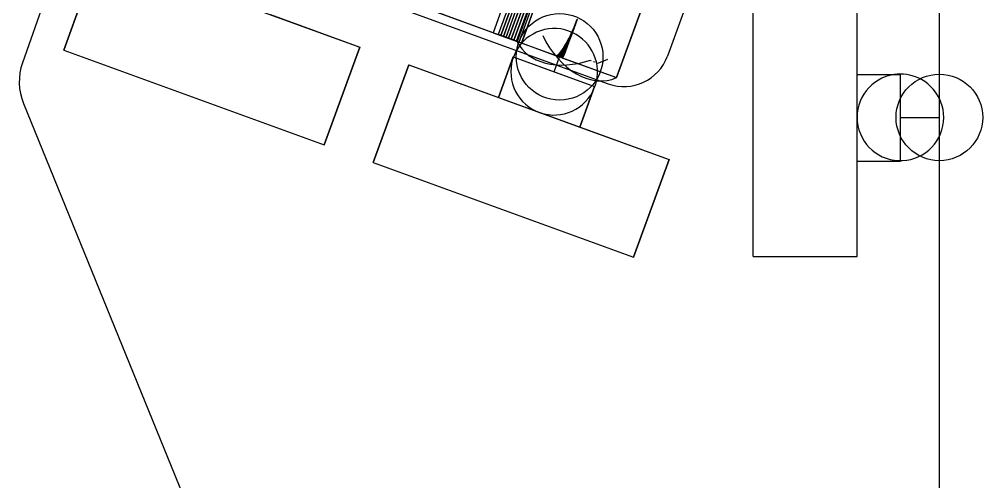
# Model space of a CAD drawing. Header units: millimetres. Extents: x -21.3 to 20, y -24.1 to 23.1.
# Drawn here: x -21.33 to -4.65, y -0.51 to 7.51 of the extents above; entities that cross this region are included whole.
import ezdxf

# ---------------------------------------------------------------- set-up
doc = ezdxf.new("R2010")
doc.units = ezdxf.units.MM

msp = doc.modelspace()

# ---------------------------------------------------------------- linework, layer by layer
for p, q in [((-16.41037442567893, 20.697196357189213, -6.2), (-21.275611877402007, 6.75641981282887, -6.2)), ((-16.41037442567893, 20.697196357189213), (-21.275611877402007, 6.75641981282887)), ((-16.41037442567893, 20.697196357189213, -6.2), (-21.275611877402007, 6.75641981282887, -6.2)), ((-16.41037442567893, 20.697196357189213), (-21.275611877402007, 6.75641981282887)), ((-10.28858990103096, 15.07823375341556, 2.1007586834577117), (-13.127357090634014, 7.278785000892519, 2.100758683457701)), ((-10.28858990103096, 15.07823375341556, 2.1007586834577117), (-13.127357090634014, 7.278785000892519, 2.100758683457701)), ((-10.19884314988937, 15.045568607377923, 2.6424029476144266), (-13.037610339492424, 7.246119854854882, 2.642402947614416)), ((-10.19884314988937, 15.045568607377923, 2.6424029476144266), (-13.037610339492424, 7.246119854854882, 2.642402947614416)), ((-10.155087582902386, 15.02964288341122, 2.6219251169965387), (-12.99385477250544, 7.230194130888179, 2.621925116996528)), ((-10.155087582902386, 15.02964288341122, 2.6219251169965387), (-12.99385477250544, 7.230194130888179, 2.621925116996528)), ((-12.99207858762362, 7.229547652460642, 2.6338592215535694), (-10.153311398020566, 15.028996404983683, 2.63385922155358)), ((-12.99207858762362, 7.229547652460642, 2.6338592215535694), (-10.153311398020566, 15.028996404983683, 2.63385922155358)), ((-10.111002845776131, 15.013597351311812, 2.6022630539006464), (-12.949770035379185, 7.214148598788771, 2.6022630539006357)), ((-10.111002845776131, 15.013597351311812, 2.6022630539006464), (-12.949770035379185, 7.214148598788771, 2.6022630539006357)), ((-12.948189839110942, 7.213573454382832, 2.61422832896376), (-10.109422649507888, 15.013022206905873, 2.6142283289637707)), ((-12.948189839110942, 7.213573454382832, 2.61422832896376), (-10.109422649507888, 15.013022206905873, 2.6142283289637707)), ((-10.06660236714859, 14.997436898704219, 2.58342274758164), (-12.905369556751644, 7.197988146181178, 2.583422747581629)), ((-10.06660236714859, 14.997436898704219, 2.58342274758164), (-12.905369556751644, 7.197988146181178, 2.583422747581629)), ((-12.903985830440067, 7.197484510991391, 2.5954155484121415), (-10.065218640837013, 14.996933263514432, 2.595415548412152)), ((-12.903985830440067, 7.197484510991391, 2.5954155484121415), (-10.065218640837013, 14.996933263514432, 2.595415548412152)), ((-10.021899671835676, 14.981166448218843, 2.565409936979332), (-12.86066686143873, 7.181717695695802, 2.5654099369793224)), ((-10.021899671835676, 14.981166448218843, 2.565409936979332), (-12.86066686143873, 7.181717695695802, 2.5654099369793224)), ((-12.859480026580261, 7.18128572313433, 2.577426610453913), (-10.020712836977207, 14.980734475657371, 2.577426610453923)), ((-12.859480026580261, 7.18128572313433, 2.577426610453913), (-10.020712836977207, 14.980734475657371, 2.577426610453923)), ((-9.976908376711418, 14.96479095599253, 2.54823010897033), (-12.815675566314471, 7.165342203469489, 2.54823010897032)), ((-9.976908376711418, 14.96479095599253, 2.54823010897033), (-12.815675566314471, 7.165342203469489, 2.54823010897032)), ((-12.814685984430504, 7.164982025119354, 2.5602669946938414), (-9.97591879482745, 14.964430777642395, 2.560266994693851)), ((-12.814685984430504, 7.164982025119354, 2.5602669946938414), (-9.97591879482745, 14.964430777642395, 2.560266994693851)), ((-9.931642186560158, 14.948315410158838, 2.531888496696668), (-12.770409376163212, 7.148866657635796, 2.5318884966966584)), ((-9.931642186560158, 14.948315410158838, 2.531888496696668), (-12.770409376163212, 7.148866657635796, 2.5318884966966584)), ((-12.769617348689973, 7.148578383210815, 2.543941928117113), (-9.93085015908692, 14.948027135733856, 2.543941928117123)), ((-12.769617348689973, 7.148578383210815, 2.543941928117113), (-9.93085015908692, 14.948027135733856, 2.543941928117123)), ((-9.886114889901918, 14.931744829328629, 2.5163900779717494), (-12.724882079504972, 7.132296076805588, 2.5163900779717396)), ((-9.886114889901918, 14.931744829328629, 2.5163900779717494), (-12.724882079504972, 7.132296076805588, 2.5163900779717396)), ((-12.7242878477017, 7.132079794116944, 2.5284563834971534), (-9.885520658098645, 14.931528546639985, 2.528456383497163)), ((-12.7242878477017, 7.132079794116944, 2.5284563834971534), (-9.885520658098645, 14.931528546639985, 2.528456383497163)), ((-9.87656909357635, 14.92827044360375, 4.587408107891068), (-12.715336283179404, 7.128821691080711, 4.587408107891058)), ((-9.87656909357635, 14.92827044360375, 4.587408107891068), (-12.715336283179404, 7.128821691080711, 4.587408107891058)), ((-9.872152440751714, 14.926662913440499, 2.0226170035075928), (-12.710919630354766, 7.1272141609174575, 2.022617003507583)), ((-9.872152440751714, 14.926662913440499, 2.0226170035075928), (-12.710919630354766, 7.1272141609174575, 2.022617003507583)), ((-9.84034035479229, 14.915084261061349, 2.5017395737640538), (-12.679107544395343, 7.115635508538308, 2.501739573764044)), ((-9.84034035479229, 14.915084261061349, 2.5017395737640538), (-12.679107544395343, 7.115635508538308, 2.501739573764044)), ((-12.678711289270808, 7.115491283467804, 2.513815077880867), (-9.839944099667754, 14.914940035990846, 2.513815077880877)), ((-12.678711289270808, 7.115491283467804, 2.513815077880867), (-9.839944099667754, 14.914940035990846, 2.513815077880877)), ((-12.63302073639493, 7.098861282233816, 2.492756463273987), (-9.794253546791875, 14.898310034756857, 2.492756463273997)), ((-12.63302073639493, 7.098861282233816, 2.492756463273987), (-9.794253546791875, 14.898310034756857, 2.492756463273997)), ((-12.6329015564585, 7.098817904284434, 2.5000224711517767), (-9.794134366855445, 14.898266656807476, 2.5000224711517864)), ((-12.6329015564585, 7.098817904284434, 2.5000224711517767), (-9.794134366855445, 14.898266656807476, 2.5000224711517864)), ((-10.9893951480171, 6.500630491786026, -6.200000000000001), (-8.150627958414049, 14.300079244309067, -6.200000000000001)), ((-10.9893951480171, 6.500630491786026, -6.200000000000001), (-8.150627958414049, 14.300079244309067, -6.200000000000001)), ((-8.150627958414063, 14.300079244309057, 4.450009900000002), (-10.989395148017117, 6.500630491786016, 4.450009899999992)), ((-8.150627958414063, 14.300079244309057, 4.450009900000002), (-10.989395148017117, 6.500630491786016, 4.450009899999992)), ((-7.715156123056331, 13.449864906268257), (-10.10929712633601, 6.8720165607669)), ((-7.715156123056331, 13.449864906268257), (-10.10929712633601, 6.8720165607669)), ((-7.715156123056331, 13.449864906268257, 5.8), (-10.10929712633601, 6.8720165607669, 5.8)), ((-7.715156123056331, 13.449864906268257, 5.8), (-10.10929712633601, 6.8720165607669, 5.8)), ((-5.4, -13.2, -6.2), (-5.4, 13.3, -6.2)), ((-5.4, -13.2), (-5.4, 13.3)), ((-5.4, -13.2, -6.2), (-5.4, 13.3, -6.2)), ((-5.4, -13.2), (-5.4, 13.3)), ((-19.497931662619852, 9.437857854397157), (-11.13466733762527, 6.393878578798708)), ((-19.497931662619852, 9.437857854397157, 5.8), (-11.13466733762527, 6.393878578798708, 5.8)), ((-19.497931662619852, 9.437857854397157), (-11.13466733762527, 6.393878578798708)), ((-19.497931662619852, 9.437857854397157, 5.8), (-11.13466733762527, 6.393878578798708, 5.8)), ((-19.945225961695957, 8.66950411587874), (-20.56086221968216, 6.9780573984641014)), ((-19.945225961695957, 8.66950411587874), (-20.56086221968216, 6.9780573984641014)), ((-20.56086221968216, 6.978057398464096, -5.850000100000026), (-19.945225961695957, 8.669504115878732, -5.8500001000000275)), ((-20.56086221968216, 6.978057398464096, -5.850000100000026), (-19.945225961695957, 8.669504115878732, -5.8500001000000275)), ((-19.945225961695957, 8.669504115878734, -5.850000100000026), (-15.434701381923594, 7.027807427915525, -5.850000100000026)), ((-19.945225961695957, 8.669504115878734, -5.850000100000026), (-15.434701381923594, 7.027807427915525, -5.850000100000026)), ((-8.624999997937657, 3.400000000000002), (-8.624999997937657, 8.200000000000003)), ((-8.624999997937657, 3.400000000000002, -5.900000000368973), (-8.624999997937657, 8.200000000000003, -5.900000000368973)), ((-8.624999997937657, 3.400000000000002), (-8.624999997937657, 8.200000000000003)), ((-8.624999997937657, 3.400000000000002, -5.900000000368973), (-8.624999997937657, 8.200000000000003, -5.900000000368973)), ((-6.824999997937656, 6.552173034743885), (-6.824999997937656, 8.200000000000003)), ((-6.824999997937656, 6.552173034743885), (-6.824999997937656, 8.200000000000003)), ((-6.824999997937656, 3.400000000000002, -5.900000000368973), (-6.824999997937656, 8.200000000000003, -5.900000000368973)), ((-6.824999997937656, 3.400000000000002, -5.900000000368973), (-6.824999997937656, 8.200000000000003, -5.900000000368973)), ((-14.50273604901833, 7.7793820025804745, -6.200000000000001), (-10.989395148017103, 6.500630491786026, -6.200000000000001)), ((-13.127357090634014, 7.2787850008925155, 2.100758683457701), (-14.502736049018328, 7.779382002580471, -6.199999999999999)), ((-14.50273604901833, 7.7793820025804745, -6.200000000000001), (-10.989395148017103, 6.500630491786026, -6.200000000000001)), ((-13.127357090634014, 7.2787850008925155, 2.100758683457701), (-14.502736049018328, 7.779382002580471, -6.199999999999999)), ((-16.983147379244365, 7.591395680308935), (-15.434701381923595, 7.027807427915533)), ((-16.983147379244365, 7.591395680308935), (-15.434701381923595, 7.027807427915533)), ((-13.127357090634016, 7.2787850008925155, 2.100758683457701), (-12.71091963035477, 7.127214160917456, 2.022617003507583)), ((-13.127357090634016, 7.2787850008925155, 2.100758683457701), (-12.71091963035477, 7.127214160917456, 2.022617003507583)), ((-13.037610339492423, 7.246119854854879, 2.642402947614416), (-12.992078587623618, 7.229547652460639, 2.6338592215535703)), ((-12.715336283179406, 7.128821691080709, 4.587408107891058), (-13.037610339492423, 7.24611985485488, 2.642402947614416)), ((-13.037610339492423, 7.246119854854879, 2.642402947614416), (-12.992078587623618, 7.229547652460639, 2.6338592215535703)), ((-12.715336283179406, 7.128821691080709, 4.587408107891058), (-13.037610339492423, 7.24611985485488, 2.642402947614416)), ((-12.993854772505438, 7.230194130888176, 2.621925116996528), (-12.948189839110938, 7.21357345438283, 2.614228328963761)), ((-12.992078587623617, 7.229547652460642, 2.6338592215535694), (-12.993854772505438, 7.230194130888179, 2.621925116996528)), ((-12.993854772505438, 7.230194130888176, 2.621925116996528), (-12.948189839110938, 7.21357345438283, 2.614228328963761)), ((-12.992078587623617, 7.229547652460642, 2.6338592215535694), (-12.993854772505438, 7.230194130888179, 2.621925116996528)), ((-12.949770035379185, 7.214148598788768, 2.6022630539006357), (-12.90398583044007, 7.197484510991385, 2.5954155484121415)), ((-12.948189839110936, 7.213573454382832, 2.614228328963759), (-12.949770035379181, 7.214148598788771, 2.6022630539006366)), ((-12.949770035379185, 7.214148598788768, 2.6022630539006357), (-12.90398583044007, 7.197484510991385, 2.5954155484121415)), ((-12.948189839110936, 7.213573454382832, 2.614228328963759), (-12.949770035379181, 7.214148598788771, 2.6022630539006366)), ((-12.905369556751646, 7.197988146181171, 2.583422747581629), (-12.85948002658026, 7.181285723134325, 2.577426610453914)), ((-12.903985830440067, 7.197484510991389, 2.5954155484121424), (-12.905369556751644, 7.197988146181174, 2.58342274758163)), ((-12.905369556751646, 7.197988146181171, 2.583422747581629), (-12.85948002658026, 7.181285723134325, 2.577426610453914)), ((-12.903985830440067, 7.197484510991389, 2.5954155484121424), (-12.905369556751644, 7.197988146181174, 2.58342274758163)), ((-12.860666861438729, 7.181717695695799, 2.5654099369793224), (-12.814685984430502, 7.164982025119349, 2.5602669946938414)), ((-12.859480026580258, 7.181285723134327, 2.577426610453915), (-12.860666861438729, 7.1817176956958, 2.5654099369793233)), ((-12.860666861438729, 7.181717695695799, 2.5654099369793224), (-12.814685984430502, 7.164982025119349, 2.5602669946938414)), ((-12.859480026580258, 7.181285723134327, 2.577426610453915), (-12.860666861438729, 7.1817176956958, 2.5654099369793233)), ((-15.434701381923597, 7.0278074279155325), (-16.050337639909802, 5.3363607105008946)), ((-16.050337639909802, 5.33636071050089, -5.850000100000024), (-15.434701381923595, 7.027807427915525, -5.850000100000026)), ((-15.434701381923597, 7.0278074279155325), (-16.050337639909802, 5.3363607105008946)), ((-16.050337639909802, 5.33636071050089, -5.850000100000024), (-15.434701381923595, 7.027807427915525, -5.850000100000026)), ((-15.434701381923594, 7.027807427915525, -5.8500001000000275), (-15.434701381923588, 7.0278074279155325)), ((-15.434701381923594, 7.027807427915525, -5.8500001000000275), (-15.434701381923588, 7.0278074279155325)), ((-12.815675566314473, 7.165342203469486, 2.54823010897032), (-12.769617348689973, 7.148578383210813, 2.543941928117113)), ((-12.814685984430504, 7.164982025119354, 2.5602669946938414), (-12.815675566314473, 7.165342203469487, 2.548230108970321)), ((-12.815675566314473, 7.165342203469486, 2.54823010897032), (-12.769617348689973, 7.148578383210813, 2.543941928117113)), ((-12.814685984430504, 7.164982025119354, 2.5602669946938414), (-12.815675566314473, 7.165342203469487, 2.548230108970321)), ((-12.770409376163213, 7.148866657635793, 2.5318884966966584), (-12.724287847701701, 7.132079794116942, 2.528456383497155)), ((-12.769617348689971, 7.148578383210811, 2.543941928117113), (-12.770409376163212, 7.148866657635793, 2.5318884966966584)), ((-12.770409376163213, 7.148866657635793, 2.5318884966966584), (-12.724287847701701, 7.132079794116942, 2.528456383497155)), ((-12.769617348689971, 7.148578383210811, 2.543941928117113), (-12.770409376163212, 7.148866657635793, 2.5318884966966584)), ((-12.72488207950497, 7.132296076805584, 2.5163900779717396), (-12.678711289270806, 7.115491283467801, 2.513815077880867)), ((-12.724287847701701, 7.132079794116942, 2.528456383497155), (-12.72488207950497, 7.132296076805586, 2.5163900779717396)), ((-12.72488207950497, 7.132296076805584, 2.5163900779717396), (-12.678711289270806, 7.115491283467801, 2.513815077880867)), ((-12.724287847701701, 7.132079794116942, 2.528456383497155), (-12.72488207950497, 7.132296076805586, 2.5163900779717396)), ((-12.715336283179406, 7.128821691080708, 4.587408107891058), (-12.045058901389702, 6.8848606754073725, 4.461635079185877)), ((-12.715336283179406, 7.128821691080708, 4.587408107891058), (-12.045058901389702, 6.8848606754073725, 4.461635079185877)), ((-12.633020736394931, 7.098861282233816, 2.4927564632739916), (-12.71091963035477, 7.1272141609174575, 2.022617003507583)), ((-12.633020736394931, 7.098861282233816, 2.4927564632739916), (-12.71091963035477, 7.1272141609174575, 2.022617003507583)), ((-12.679107544395341, 7.115635508538308, 2.501739573764045), (-12.632901556458497, 7.098817904284433, 2.5000224711517767)), ((-12.678711289270806, 7.115491283467804, 2.513815077880868), (-12.679107544395341, 7.115635508538309, 2.5017395737640458)), ((-12.679107544395341, 7.115635508538308, 2.501739573764045), (-12.632901556458497, 7.098817904284433, 2.5000224711517767)), ((-12.678711289270806, 7.115491283467804, 2.513815077880868), (-12.679107544395341, 7.115635508538309, 2.5017395737640458)), ((-12.632901556458496, 7.098817904284433, 2.5000224711517767), (-12.633020736394927, 7.098861282233814, 2.4927564632739925)), ((-12.632901556458496, 7.098817904284433, 2.5000224711517767), (-12.633020736394927, 7.098861282233814, 2.4927564632739925)), ((-20.560862219682157, 6.978057398464102), (-16.0503376399098, 5.3363607105008946)), ((-20.56086221968216, 6.978057398464096, -5.850000100000026), (-20.560862219682157, 6.978057398464103)), ((-20.56086221968216, 6.978057398464096, -5.850000100000026), (-20.560862219682157, 6.978057398464103)), ((-20.560862219682157, 6.978057398464102), (-16.0503376399098, 5.3363607105008946)), ((-20.56086221968216, 6.978057398464096, -5.850000100000026), (-16.0503376399098, 5.336360710500888, -5.850000100000026)), ((-20.56086221968216, 6.978057398464096, -5.850000100000026), (-16.0503376399098, 5.336360710500888, -5.850000100000026)), ((-12.779923264730574, 6.859680543157131), (-13.036438372225025, 6.15491107756777)), ((-12.779923264730574, 6.859680543157131), (-13.036438372225025, 6.15491107756777)), ((-13.036438372268945, 6.154911077446043, -5.2000000998097855), (-12.779923264774494, 6.859680543035402, -5.20000009982845)), ((-13.036438372268945, 6.154911077446043, -5.2000000998097855), (-12.779923264774494, 6.859680543035402, -5.20000009982845)), ((-12.779923264730577, 6.859680543157131), (-11.370384333551858, 6.34665032816823)), ((-12.779923264774496, 6.859680543035404, -5.200000099828453), (-12.779923264730574, 6.859680543157131)), ((-12.779923264730577, 6.859680543157131), (-11.370384333551858, 6.34665032816823)), ((-12.779923264774496, 6.859680543035404, -5.200000099828453), (-12.779923264730574, 6.859680543157131)), ((-12.779923264774496, 6.859680543035404, -5.200000099828453), (-12.070127939075725, 6.60133617205954, -5.2000000998284)), ((-12.779923264774496, 6.859680543035404, -5.200000099828453), (-12.070127939075725, 6.60133617205954, -5.2000000998284)), ((-12.070127939256862, 6.601336171561858, -5.200000099688416), (-11.976072399842305, 6.859751642277976, -5.200000099683537)), ((-12.070127939256862, 6.601336171561858, -5.200000099688416), (-11.976072399842305, 6.859751642277976, -5.200000099683537)), ((-12.045058901389702, 6.884860675407376, 4.461635079185877), (-12.03128972536092, 6.879849105182528, 4.4593142955691825)), ((-12.045058901389702, 6.884860675407376, 4.461635079185877), (-12.03128972536092, 6.879849105182528, 4.4593142955691825)), ((-12.031289725360923, 6.879849105182528, 4.459314295569184), (-12.017484585830825, 6.8748244453136795, 4.457249592931506)), ((-12.031289725360923, 6.879849105182528, 4.459314295569184), (-12.017484585830825, 6.8748244453136795, 4.457249592931506)), ((-12.017484585830825, 6.874824445313681, 4.457249592931505), (-12.003647687978612, 6.869788226360894, 4.455441600201263)), ((-12.017484585830825, 6.874824445313681, 4.457249592931505), (-12.003647687978612, 6.869788226360894, 4.455441600201263)), ((-12.00364768797861, 6.869788226360891, 4.455441600201263), (-11.989783246657426, 6.864741982405249, 4.453890868110561)), ((-12.00364768797861, 6.869788226360891, 4.455441600201263), (-11.989783246657426, 6.864741982405249, 4.453890868110561)), ((-11.989783246657428, 6.864741982405251, 4.453890868110561), (-11.975895485110408, 6.859687250581549, 4.452597869027415)), ((-11.989783246657428, 6.864741982405251, 4.453890868110561), (-11.975895485110408, 6.859687250581549, 4.452597869027415)), ((-11.975895485110408, 6.859687250581549, 4.452597869027414), (-11.961988633684255, 6.854625570610068, 4.45156299681187)), ((-11.975895485110408, 6.859687250581549, 4.452597869027414), (-11.961988633684255, 6.854625570610068, 4.45156299681187)), ((-11.961988633684255, 6.854625570610068, 4.451562996811871), (-11.948066928540614, 6.849558484327552, 4.4507865666960305)), ((-11.961988633684255, 6.854625570610068, 4.451562996811871), (-11.948066928540614, 6.849558484327552, 4.4507865666960305)), ((-11.948066928540616, 6.849558484327554, 4.4507865666960305), (-11.934134610365764, 6.844487535217581, 4.4502688151880285)), ((-11.948066928540616, 6.849558484327554, 4.4507865666960305), (-11.934134610365764, 6.844487535217581, 4.4502688151880285)), ((-11.934134610365764, 6.844487535217581, 4.4502688151880285), (-11.92019592307876, 6.839414267940366, 4.450009899999991)), ((-11.934134610365764, 6.844487535217581, 4.4502688151880285), (-11.92019592307876, 6.839414267940366, 4.450009899999991)), ((-11.920195923078758, 6.839414267940366, 4.450009899999991), (-10.989395148017113, 6.500630491786016, 4.450009899999992)), ((-11.920195923078758, 6.839414267940366, 4.450009899999991), (-10.989395148017113, 6.500630491786016, 4.450009899999992)), ((-10.10929712633601, 6.8720165607669), (-10.10929712633601, 6.8720165607669, 5.8)), ((-10.10929712633601, 6.8720165607669), (-10.10929712633601, 6.8720165607669, 5.8)), ((-21.275611877402007, 6.756419812828868, -6.2), (-21.275611877402007, 6.756419812828868)), ((-21.275611877402007, 6.756419812828868, -6.2), (-21.275611877402007, 6.756419812828868)), ((-14.588978023216278, 6.719989298922428), (-15.204614281202481, 5.028542581507792)), ((-14.588978023216278, 6.719989298922428), (-15.204614281202481, 5.028542581507792)), ((-15.204614281202483, 5.028542581507786, -5.850000100000022), (-14.58897802321628, 6.71998929892242, -5.850000100000024)), ((-15.204614281202483, 5.028542581507786, -5.850000100000022), (-14.58897802321628, 6.71998929892242, -5.850000100000024)), ((-14.588978023216278, 6.719989298922426), (-13.036438371943547, 6.154911078341123)), ((-14.588978023216278, 6.719989298922426), (-13.036438371943547, 6.154911078341123)), ((-14.58897802321628, 6.71998929892242, -5.850000100000026), (-14.588978023216274, 6.719989298922427)), ((-14.58897802321628, 6.71998929892242, -5.850000100000026), (-10.07845344344392, 5.078292610959212, -5.850000100000026)), ((-14.58897802321628, 6.71998929892242, -5.850000100000026), (-14.588978023216274, 6.719989298922427)), ((-14.58897802321628, 6.71998929892242, -5.850000100000026), (-10.07845344344392, 5.078292610959212, -5.850000100000026)), ((-12.070127939075725, 6.60133617205954, -5.2000000998284), (-11.370384333595776, 6.346650328046502, -5.20000009982835)), ((-12.070127939075725, 6.60133617205954, -5.2000000998284), (-11.370384333595776, 6.346650328046502, -5.20000009982835)), ((-6.824999999162011, 6.552173034743883), (-6.074999999162011, 6.552173034744112)), ((-6.824999999247701, 6.552173034744395, -5.25), (-6.074999999247701, 6.552173034744624, -5.250000000012241)), ((-6.824999999162011, 6.552173034743883), (-6.074999999162011, 6.552173034744112)), ((-6.824999999247701, 6.552173034744395, -5.25), (-6.824999999162011, 6.552173034743883)), ((-6.824999999247242, 5.052173034744395, -5.250000000000146), (-6.824999999247701, 6.552173034744395, -5.25)), ((-6.824999999247701, 6.552173034744395, -5.25), (-6.824999999162011, 6.552173034743883)), ((-6.824999999247242, 5.052173034744395, -5.250000000000146), (-6.824999999247701, 6.552173034744395, -5.25)), ((-6.824999999247701, 6.552173034744395, -5.25), (-6.074999999247701, 6.552173034744624, -5.250000000012241)), ((-6.074999999161551, 5.052173034744112), (-6.07499999916201, 6.552173034744112)), ((-6.0749999992477, 6.552173034744624, -5.250000000012241), (-6.0749999992372565, 6.552173034744562, -4.610176979872519)), ((-6.0749999992372565, 6.552173034744562, -4.610176979872519), (-6.07499999923366, 6.55217303474454, -4.389823019627223)), ((-6.07499999923366, 6.55217303474454, -4.389823019627223), (-6.07499999916201, 6.552173034744112)), ((-6.074999999161551, 5.052173034744112), (-6.07499999916201, 6.552173034744112)), ((-6.07499999923366, 6.55217303474454, -4.389823019627223), (-6.07499999916201, 6.552173034744112)), ((-6.074999999247472, 5.810309817533282, -5.250000000012313), (-6.0749999992477, 6.552173034744624, -5.250000000012241)), ((-6.0749999992477, 6.552173034744624, -5.250000000012241), (-6.0749999992372565, 6.552173034744562, -4.610176979872519)), ((-6.074999999247472, 5.810309817533282, -5.250000000012313), (-6.0749999992477, 6.552173034744624, -5.250000000012241)), ((-6.0749999992372565, 6.552173034744562, -4.610176979872519), (-6.07499999923366, 6.55217303474454, -4.389823019627223)), ((-11.370384333551858, 6.3466503281682325), (-11.626899441046309, 5.641880862578872)), ((-11.626899441090227, 5.641880862457144, -5.200000099809684), (-11.370384333595776, 6.346650328046502, -5.200000099828348)), ((-11.370384333551858, 6.3466503281682325), (-11.626899441046309, 5.641880862578872)), ((-11.626899441090227, 5.641880862457144, -5.200000099809684), (-11.370384333595776, 6.346650328046502, -5.200000099828348)), ((-11.370384333588685, 6.346650328066154, -4.360590886240465), (-11.370384333551854, 6.346650328168231)), ((-11.370384333595776, 6.346650328046504, -5.200000099828348), (-11.370384333590197, 6.346650328061967, -4.539409313136246)), ((-11.370384333588685, 6.346650328066154, -4.360590886240465), (-11.370384333551854, 6.346650328168231)), ((-11.370384333590197, 6.346650328061967, -4.539409313136246), (-11.370384333588685, 6.346650328066154, -4.360590886240465)), ((-11.370384333595776, 6.346650328046504, -5.200000099828348), (-11.370384333590197, 6.346650328061967, -4.539409313136246)), ((-11.370384333590197, 6.346650328061967, -4.539409313136246), (-11.370384333588685, 6.346650328066154, -4.360590886240465)), ((-11.13466733762527, 6.393878578798708), (-11.13466733762527, 6.393878578798708, 5.8)), ((-11.13466733762527, 6.393878578798708), (-11.13466733762527, 6.393878578798708, 5.8)), ((-10.989395148017115, 6.500630491786016, 4.4500098999999915), (-10.9893951480171, 6.5006304917860245, -6.199999999999999)), ((-10.989395148017115, 6.500630491786016, 4.4500098999999915), (-10.9893951480171, 6.5006304917860245, -6.199999999999999)), ((-21.257824788400153, 6.050294842435863, -6.2), (-9.253439151797467, -23.476621441143322, -6.2)), ((-21.257824788400153, 6.050294842435863), (-9.253439151797467, -23.476621441143322)), ((-21.257824788400153, 6.050294842435863, -6.2), (-9.253439151797467, -23.476621441143322, -6.2)), ((-21.257824788400153, 6.050294842435863), (-9.253439151797467, -23.476621441143322)), ((-21.257824788400153, 6.050294842435863, -6.2), (-21.257824788400153, 6.050294842435863)), ((-21.257824788400153, 6.050294842435863, -6.2), (-21.257824788400153, 6.050294842435863)), ((-13.036438372268945, 6.154911077446043, -5.2000000998097855), (-13.036438372225023, 6.154911077567771)), ((-13.036438372268945, 6.154911077446043, -5.2000000998097855), (-11.626899441090227, 5.641880862457143, -5.2000000998096825)), ((-13.036438372268945, 6.154911077446043, -5.2000000998097855), (-13.036438372225023, 6.154911077567771)), ((-13.036438372268945, 6.154911077446043, -5.2000000998097855), (-11.626899441090227, 5.641880862457143, -5.2000000998096825)), ((-6.0749999992472405, 5.052173034744624, -5.250000000012387), (-6.074999999247472, 5.810309817533282, -5.250000000012313)), ((-6.0749999999999975, 5.810309817533283, -5.249999999749944), (-5.4, 5.810309817533283, -5.249999999724727)), ((-6.0749999999999975, 5.810309817533283, -5.249999999749944), (-5.4, 5.810309817533283, -5.249999999724727)), ((-6.0749999992472405, 5.052173034744624, -5.250000000012387), (-6.074999999247472, 5.810309817533282, -5.250000000012313)), ((-11.626899440764685, 5.641880863352621), (-10.078453443443916, 5.078292610959218)), ((-11.626899440764685, 5.641880863352621), (-10.078453443443916, 5.078292610959218)), ((-11.626899441090227, 5.641880862457144, -5.200000099809684), (-11.626899441046305, 5.641880862578871)), ((-11.626899441090227, 5.641880862457144, -5.200000099809684), (-11.626899441046305, 5.641880862578871)), ((-16.050337639909802, 5.33636071050089, -5.850000100000024), (-16.0503376399098, 5.336360710500895)), ((-16.050337639909802, 5.33636071050089, -5.850000100000024), (-16.0503376399098, 5.336360710500895)), ((-15.20461428120248, 5.028542581507792), (-10.694089701430118, 3.3868458935445833)), ((-15.204614281202483, 5.028542581507786, -5.850000100000022), (-15.204614281202478, 5.028542581507791)), ((-15.204614281202483, 5.028542581507786, -5.850000100000022), (-15.204614281202478, 5.028542581507791)), ((-15.20461428120248, 5.028542581507792), (-10.694089701430118, 3.3868458935445833)), ((-15.204614281202483, 5.028542581507786, -5.850000100000022), (-10.694089701430123, 3.386845893544577, -5.850000100000022)), ((-15.204614281202483, 5.028542581507786, -5.850000100000022), (-10.694089701430123, 3.386845893544577, -5.850000100000022)), ((-10.078453443443916, 5.078292610959219), (-10.69408970143012, 3.3868458935445833)), ((-10.694089701430121, 3.386845893544577, -5.850000100000024), (-10.078453443443918, 5.078292610959212, -5.850000100000026)), ((-10.078453443443916, 5.078292610959219), (-10.69408970143012, 3.3868458935445833)), ((-10.694089701430121, 3.386845893544577, -5.850000100000024), (-10.078453443443918, 5.078292610959212, -5.850000100000026)), ((-10.078453443443918, 5.078292610959212, -5.850000100000024), (-10.078453443443912, 5.078292610959218)), ((-10.078453443443918, 5.078292610959212, -5.850000100000024), (-10.078453443443912, 5.078292610959218)), ((-6.824999999161553, 5.052173034743883), (-6.074999999161552, 5.052173034744112)), ((-6.824999997937656, 3.400000000000002), (-6.824999997937656, 5.052173034743885)), ((-6.824999997937656, 3.400000000000002), (-6.824999997937656, 5.052173034743885)), ((-6.824999999247242, 5.052173034744395, -5.250000000000146), (-6.824999999161553, 5.052173034743883)), ((-6.824999999247242, 5.052173034744395, -5.250000000000146), (-6.074999999247241, 5.052173034744624, -5.250000000012387)), ((-6.824999999247242, 5.052173034744395, -5.250000000000146), (-6.824999999161553, 5.052173034743883)), ((-6.824999999161553, 5.052173034743883), (-6.074999999161552, 5.052173034744112)), ((-6.824999999247242, 5.052173034744395, -5.250000000000146), (-6.074999999247241, 5.052173034744624, -5.250000000012387)), ((-6.0749999992472405, 5.052173034744624, -5.250000000012387), (-6.074999999161551, 5.052173034744112)), ((-6.0749999992472405, 5.052173034744624, -5.250000000012387), (-6.074999999161551, 5.052173034744112)), ((-10.694089701430121, 3.386845893544577, -5.850000100000024), (-10.694089701430116, 3.3868458935445824)), ((-10.694089701430121, 3.386845893544577, -5.850000100000024), (-10.694089701430116, 3.3868458935445824)), ((-8.624999997937657, 3.400000000000002), (-6.824999997937657, 3.400000000000002)), ((-8.624999997937657, 3.400000000000002, -5.900000000368973), (-8.624999997937657, 3.400000000000002)), ((-8.624999997937657, 3.400000000000002, -5.900000000368973), (-6.824999997937657, 3.400000000000002, -5.900000000368973)), ((-8.624999997937657, 3.400000000000002, -5.900000000368973), (-8.624999997937657, 3.400000000000002)), ((-8.624999997937657, 3.400000000000002), (-6.824999997937657, 3.400000000000002)), ((-8.624999997937657, 3.400000000000002, -5.900000000368973), (-6.824999997937657, 3.400000000000002, -5.900000000368973)), ((-6.824999997937656, 3.400000000000002, -5.900000000368973), (-6.824999997937656, 3.400000000000002)), ((-6.824999997937656, 3.400000000000002, -5.900000000368973), (-6.824999997937656, 3.400000000000002))]:
    msp.add_line(p, q)
for centre in [(-11.976072399842307, 6.859751642277976, -4.450000099683535), (-11.976072399842307, 6.859751642277976, -4.450000099683535), (-5.4, 5.810309817533284, -4.499999999724727), (-5.4, 5.810309817533284, -4.499999999724727)]:
    msp.add_circle(centre, 0.75)
for centre, radius, start, end in [((-12.070127939261415, 6.601336171549354, -4.450000099688416), 0.75, -290, -26.846643478253668), ((-12.070127939261415, 6.601336171549354, -4.450000099688416), 0.75, -290, -26.846643478253668), ((-12.070127939261415, 6.601336171549354, -4.450000099688416), 0.75, -13.153356521755569, 70.00000000000001), ((-12.070127939261415, 6.601336171549354, -4.450000099688416), 0.75, -13.153356521755569, 70.00000000000001), ((-10.861051222964736, 7.145632675427435), 0.8, 250.00000000000009, 340), ((-10.861051222964736, 7.145632675427435), 0.8, 250.00000000000009, 340), ((-10.861051222964736, 7.145632675427435, 5.8), 0.8, 250.00000000000009, 340), ((-10.861051222964736, 7.145632675427435, 5.8), 0.8, 250.00000000000009, 340), ((-20.33145753397504, 6.426916283579189, -6.2), 1, 160.7613554830915, 202.1245633045811), ((-20.33145753397504, 6.426916283579189), 1, 160.7613554830915, 202.1245633045811), ((-20.33145753397504, 6.426916283579189, -6.2), 1, 160.7613554830915, 202.1245633045811), ((-20.33145753397504, 6.426916283579189), 1, 160.7613554830915, 202.1245633045811), ((-6.075000000028018, 5.810309817533283, -4.499999999749944), 0.75, 98.44747243237427, 360), ((-6.075000000028018, 5.810309817533283, -4.499999999749944), 0.75, 98.44747243237427, 360), ((-6.075000000028018, 5.810309817533283, -4.499999999749944), 0.75, 81.552527567637, 98.44747243237427), ((-6.075000000028018, 5.810309817533283, -4.499999999749944), 0.75, 81.552527567637, 98.44747243237427), ((-6.075000000028018, 5.810309817533283, -4.499999999749944), 0.75, -6.026235552828861e-15, 81.552527567637), ((-6.075000000028018, 5.810309817533283, -4.499999999749944), 0.75, -6.026235552828861e-15, 81.552527567637), ((-12.070127939261415, 6.601336171549354, -4.450000099688416), 0.75, -26.846643478253668, -13.153356521755569), ((-12.070127939261415, 6.601336171549354, -4.450000099688416), 0.75, -26.846643478253668, -13.153356521755569)]:
    msp.add_arc(centre, radius, start, end)
for centre, major_axis, ratio, start_param, end_param in [((-11.75434519976431, 7.683590006149187, 4.461635079185877), (0.13183338358092336, -0.04798342750605597, 0.8383648208141148), 0.9999619230641713, 4.7123889851149, 6.125827341752482), ((-11.75434519976431, 7.683590006149187, 4.461635079185877), (0.13183338358092336, -0.04798342750605597, 0.8383648208141148), 0.9999619230641713, 4.7123889851149, 6.125827341752482), ((-11.740576023735537, 7.678578435924342, 4.459314295569183), (0.11806420755214904, -0.042971857281210404, 0.8406856044308079), 0.9999619230641713, 4.712390002771794, 6.125827341752483), ((-11.740576023735537, 7.678578435924342, 4.459314295569183), (0.11806420755214904, -0.042971857281210404, 0.8406856044308079), 0.9999619230641713, 4.712390002771794, 6.125827341752483), ((-11.726770884205438, 7.673553776055494, 4.457249592931506), (0.10425906802204073, -0.03794719741235926, 0.8427503070684872), 0.9999619230641713, 4.712390002771794, 6.125827341752466), ((-11.726770884205438, 7.673553776055494, 4.457249592931506), (0.10425906802204073, -0.03794719741235926, 0.8427503070684872), 0.9999619230641713, 4.712390002771794, 6.125827341752466), ((-11.712933986353217, 7.668517557102705, 4.455441600201263), (0.09042217016983259, -0.032910978459573546, 0.8445582997987278), 0.9999619230641713, 4.712390002771795, 6.12582734175249), ((-11.712933986353217, 7.668517557102705, 4.455441600201263), (0.09042217016983259, -0.032910978459573546, 0.8445582997987278), 0.9999619230641713, 4.712390002771795, 6.12582734175249), ((-11.699069545032042, 7.663471313147065, 4.4538908681105625), (0.0765577288486515, -0.02786473450393325, 0.8461090318894299), 0.9999619230641713, 4.712390002771794, 6.125827341752485), ((-11.699069545032042, 7.663471313147065, 4.4538908681105625), (0.0765577288486515, -0.02786473450393325, 0.8461090318894299), 0.9999619230641713, 4.712390002771794, 6.125827341752485), ((-11.685181783485014, 7.65841658132336, 4.452597869027415), (0.06266996730163171, -0.022810002680231305, 0.847402030972576), 0.9999619230641713, 4.712390002771794, 6.125827341752482), ((-11.685181783485014, 7.65841658132336, 4.452597869027415), (0.06266996730163171, -0.022810002680231305, 0.847402030972576), 0.9999619230641713, 4.712390002771794, 6.125827341752482), ((-11.671274932058866, 7.6533549013518805, 4.451562996811872), (0.048763115875474286, -0.01774832270874751, 0.8484369031881202), 0.9999619230641713, 4.712390002771794, 6.125827341752466), ((-11.671274932058866, 7.6533549013518805, 4.451562996811872), (0.048763115875474286, -0.01774832270874751, 0.8484369031881202), 0.9999619230641713, 4.712390002771794, 6.125827341752466), ((-11.657353226915225, 7.648287815069365, 4.4507865666960305), (0.03484141073184226, -0.012681236426234761, 0.8492133333039604), 0.9999619230641713, 4.712390002771795, 6.125827341752503), ((-11.657353226915225, 7.648287815069365, 4.4507865666960305), (0.03484141073184226, -0.012681236426234761, 0.8492133333039604), 0.9999619230641713, 4.712390002771795, 6.125827341752503), ((-11.643420908740374, 7.643216865959394, 4.450268815188029), (0.02090909255698498, -0.00761028731626069, 0.8497310848119621), 0.9999619230641713, 4.712390002771794, 6.125827341752488), ((-11.643420908740374, 7.643216865959394, 4.450268815188029), (0.02090909255698498, -0.00761028731626069, 0.8497310848119621), 0.9999619230641713, 4.712390002771794, 6.125827341752488), ((-11.62948222145337, 7.638143598682179, 4.4500098999999915), (0.0069704052699839205, -0.0025370200390475725, 0.84999), 0.9999619230641713, 4.712390002771794, 6.125827341752482), ((-11.62948222145337, 7.638143598682179, 4.4500098999999915), (0.0069704052699839205, -0.0025370200390475725, 0.84999), 0.9999619230641713, 4.712390002771794, 6.125827341752482), ((-11.497410777133544, 7.590073524153217, 4.450009899999991), (0.5080156291164288, -1.0894430323671995), 0.7071067811865476, 4.71238898038469, 6.283185307179586), ((-11.497410777133544, 7.590073524153217, 4.450009899999991), (0.5080156291164288, -1.0894430323671995), 0.7071067811865476, 4.71238898038469, 6.283185307179586), ((-11.638027744081228, 7.641253914554968, 4.439808893355945), (-1.0773085390981763, -0.5124322234742571, 0.1475992145351122), 0.7071067811865476, 0, 1.415562799807672), ((-11.638027744081228, 7.641253914554968, 4.439808893355945), (-1.0773085390981763, -0.5124322234742571, 0.1475992145351122), 0.7071067811865476, 0, 1.415562799807672), ((-11.623918336552961, 7.636118510191546, 4.439651735615787), (-1.079609348890433, -0.5115947971951675, 0.13296773093954395), 0.7071067811865476, 1.4134383613677919, 1.4155627998076632), ((-11.623918336552961, 7.636118510191546, 4.439651735615787), (-1.079609348890433, -0.5115947971951675, 0.13296773093954395), 0.7071067811865476, 1.4134383613677919, 1.4155627998076632), ((-11.609808500584966, 7.6309829498888195, 4.439756648260881), (-1.0816698534263287, -0.5108448348765308, 0.11829574408504406), 0.7071067811865476, 1.4134383613677937, 1.4155627998076667), ((-11.609808500584966, 7.6309829498888195, 4.439756648260881), (-1.0816698534263287, -0.5108448348765308, 0.11829574408504406), 0.7071067811865476, 1.4134383613677937, 1.4155627998076667), ((-11.59570253416996, 7.625848797988196, 4.440123599333818), (-1.083489425056222, -0.5101825649641345, 0.10358772320093941), 0.7071067811865476, 1.413438361367776, 1.4155627998076703), ((-11.59570253416996, 7.625848797988196, 4.440123599333818), (-1.083489425056222, -0.5101825649641345, 0.10358772320093941), 0.7071067811865476, 1.413438361367776, 1.4155627998076703), ((-11.581604734121965, 7.620717618402091, 4.440752477057746), (-1.085067509520967, -0.5096081891918094, 0.08884814849287087), 0.7071067811865476, 1.4134383613678008, 1.4155627998076703), ((-11.581604734121965, 7.620717618402091, 4.440752477057746), (-1.085067509520967, -0.5096081891918094, 0.08884814849287087), 0.7071067811865476, 1.4134383613678008, 1.4155627998076703), ((-11.567519394767439, 7.615590974137502, 4.441643089870419), (-1.086403626120749, -0.5091218825199797, 0.07408150977808006), 0.7071067811865476, 1.4134383613677954, 1.4155627998076712), ((-11.567519394767439, 7.615590974137502, 4.441643089870419), (-1.086403626120749, -0.5091218825199797, 0.07408150977808006), 0.7071067811865476, 1.4134383613677954, 1.4155627998076712), ((-11.553450806637201, 7.610470426819946, 4.442795166482547), (-1.0874973678615083, -0.5087237930823687, 0.05929230511776717), 0.7071067811865476, 1.4134383613677919, 1.415562799807665), ((-11.553450806637201, 7.610470426819946, 4.442795166482547), (-1.0874973678615083, -0.5087237930823687, 0.05929230511776717), 0.7071067811865476, 1.4134383613677919, 1.415562799807665), ((-11.539403255159481, 7.605357536217733, 4.444208355960433), (-1.0883484015789155, -0.5084140421408757, 0.04448503944693793), 0.7071067811865476, 1.413438361367776, 1.4155627998076792), ((-11.539403255159481, 7.605357536217733, 4.444208355960433), (-1.0883484015789155, -0.5084140421408757, 0.04448503944693793), 0.7071067811865476, 1.413438361367776, 1.4155627998076792), ((-11.525381019354539, 7.600253859766875, 4.445882227832871), (-1.088956468039856, -0.5081927240486377, 0.029664223202156892), 0.7071067811865476, 1.4134383613678132, 1.4155627998076774), ((-11.525381019354539, 7.600253859766875, 4.445882227832871), (-1.088956468039856, -0.5081927240486377, 0.029664223202156892), 0.7071067811865476, 1.4134383613678132, 1.4155627998076774), ((-11.511388370531238, 7.59516095209665, 4.447816272222276), (-1.0893213820213954, -0.5080599062212898, 0.01483437094762471), 0.7071067811865476, 1.413438361367799, 1.4155627998076685), ((-11.511388370531238, 7.59516095209665, 4.447816272222276), (-1.0893213820213954, -0.5080599062212898, 0.01483437094762471), 0.7071067811865476, 1.413438361367799, 1.4155627998076685), ((-11.49742957098596, 7.590080364556082, 4.450009899999991), (-1.0894430323671995, -0.5080156291164288), 0.7071067811865476, 1.4134383613677919, 1.5707963267948966), ((-11.49742957098596, 7.590080364556082, 4.450009899999991), (-1.0894430323671995, -0.5080156291164288), 0.7071067811865476, 1.4134383613677919, 1.5707963267948966)]:
    msp.add_ellipse(centre, major_axis=major_axis, ratio=ratio, start_param=start_param, end_param=end_param)
for points in [[(-11.669698208655625, 7.511031059119885, 5.2896417028738165), (-11.669392598519206, 7.511191002948054, 5.289641767537615), (-11.6690870932275, 7.511350985201998, 5.289641757994318), (-11.668781694213244, 7.51151100564981, 5.289641674372543), (-11.668476402923167, 7.511671064056095, 5.289641516803258), (-11.668171220818035, 7.511831160181979, 5.289641285419812), (-11.667866149372726, 7.511991293785075, 5.289640980357971), (-11.667561190076308, 7.512151464619505, 5.289640601755954)], [(-11.669698208655625, 7.511031059119885, 5.2896417028738165), (-11.669392598519206, 7.511191002948054, 5.289641767537615), (-11.6690870932275, 7.511350985201998, 5.289641757994318), (-11.668781694213244, 7.51151100564981, 5.289641674372543), (-11.668476402923167, 7.511671064056095, 5.289641516803258), (-11.668171220818035, 7.511831160181979, 5.289641285419812), (-11.667866149372726, 7.511991293785075, 5.289640980357971), (-11.667561190076308, 7.512151464619505, 5.289640601755954)], [(-11.66952808720488, 7.510969139975613, 5.2896130290386605), (-11.669222511400786, 7.511129096299724, 5.289617150950903), (-11.668917039208434, 7.511289090600846, 5.2896211967185405), (-11.66861167206249, 7.511449122647772, 5.289625166448063), (-11.668306411411647, 7.511609192205826, 5.289629060248098), (-11.668001258718672, 7.511769299036857, 5.289632878229439), (-11.667696215460495, 7.511929442899225, 5.289636620505091), (-11.667391283128241, 7.5120896235478085, 5.289640287190302)], [(-11.66952808720488, 7.510969139975613, 5.2896130290386605), (-11.669222511400786, 7.511129096299724, 5.289617150950903), (-11.668917039208434, 7.511289090600846, 5.2896211967185405), (-11.66861167206249, 7.511449122647772, 5.289625166448063), (-11.668306411411647, 7.511609192205826, 5.289629060248098), (-11.668001258718672, 7.511769299036857, 5.289632878229439), (-11.667696215460495, 7.511929442899225, 5.289636620505091), (-11.667391283128241, 7.5120896235478085, 5.289640287190302)], [(-11.669357521416513, 7.510907059105646, 5.28958751914502), (-11.669052046477969, 7.51106705214182, 5.289595697050132), (-11.66874667388661, 7.511227082694743, 5.2896037968963245), (-11.668441405078669, 7.511387150533777, 5.289611818767927), (-11.668136241504428, 7.511547255424826, 5.2896197627511885), (-11.6678311846283, 7.511707397130339, 5.289627628934321), (-11.667526235928865, 7.51186757540928, 5.289635417407533), (-11.66722139689897, 7.512027790017147, 5.289643128263064)], [(-11.669357521416513, 7.510907059105646, 5.28958751914502), (-11.669052046477969, 7.51106705214182, 5.289595697050132), (-11.66874667388661, 7.511227082694743, 5.2896037968963245), (-11.668441405078669, 7.511387150533777, 5.289611818767927), (-11.668136241504428, 7.511547255424826, 5.2896197627511885), (-11.6678311846283, 7.511707397130339, 5.289627628934321), (-11.667526235928865, 7.51186757540928, 5.289635417407533), (-11.66722139689897, 7.512027790017147, 5.289643128263064)], [(-11.669186563246445, 7.51084483542046, 5.289565180963455), (-11.668881255675963, 7.511004889373625, 5.289577412370365), (-11.668576049156908, 7.511164980371918, 5.289589563827824), (-11.66827094512671, 7.5113251081851455, 5.289601635397965), (-11.66796594503689, 7.5114852725796535, 5.28961362714464), (-11.66766105035311, 7.5116454733183495, 5.28962553913345), (-11.667356262555256, 7.511805710160672, 5.289637371431779), (-11.667051583137487, 7.5119659828626, 5.289649124108829)], [(-11.669186563246445, 7.51084483542046, 5.289565180963455), (-11.668881255675963, 7.511004889373625, 5.289577412370365), (-11.668576049156908, 7.511164980371918, 5.289589563827824), (-11.66827094512671, 7.5113251081851455, 5.289601635397965), (-11.66796594503689, 7.5114852725796535, 5.28961362714464), (-11.66766105035311, 7.5116454733183495, 5.28962553913345), (-11.667356262555256, 7.511805710160672, 5.289637371431779), (-11.667051583137487, 7.5119659828626, 5.289649124108829)], [(-11.669015264770284, 7.51078248787395, 5.289546021298394), (-11.668710191019382, 7.510942626930483, 5.289562302481298), (-11.668405216993339, 7.511102802549315, 5.289578501848569), (-11.668100344130426, 7.5112630145005514, 5.289594619440132), (-11.667795573883026, 7.511423262550862, 5.28961065529742), (-11.66749090771769, 7.51158354646347, 5.289626609463399), (-11.66718634711522, 7.511743865998154, 5.289642481982611), (-11.66688189357072, 7.511904220911232, 5.2896582729012005)], [(-11.669015264770284, 7.51078248787395, 5.289546021298394), (-11.668710191019382, 7.510942626930483, 5.289562302481298), (-11.668405216993339, 7.511102802549315, 5.289578501848569), (-11.668100344130426, 7.5112630145005514, 5.289594619440132), (-11.667795573883026, 7.511423262550862, 5.28961065529742), (-11.66749090771769, 7.51158354646347, 5.289626609463399), (-11.66718634711522, 7.511743865998154, 5.289642481982611), (-11.66688189357072, 7.511904220911232, 5.2896582729012005)], [(-11.66884367816717, 7.5107200354578225, 5.289530045986051), (-11.668538904616153, 7.510880283778173, 5.289550371985543), (-11.66823422943302, 7.511040568166928, 5.289570614328143), (-11.66792965405652, 7.511200888394367, 5.289590773031554), (-11.66762517993953, 7.511361244227331, 5.2896108481147746), (-11.667320808549125, 7.511521635429242, 5.289630839598131), (-11.667016541366644, 7.511682061760066, 5.289650747503305), (-11.666712379887766, 7.5118425229763375, 5.2896705718533665)], [(-11.66884367816717, 7.5107200354578225, 5.289530045986051), (-11.668538904616153, 7.510880283778173, 5.289550371985543), (-11.66823422943302, 7.511040568166928, 5.289570614328143), (-11.66792965405652, 7.511200888394367, 5.289590773031554), (-11.66762517993953, 7.511361244227331, 5.2896108481147746), (-11.667320808549125, 7.511521635429242, 5.289630839598131), (-11.667016541366644, 7.511682061760066, 5.289650747503305), (-11.666712379887766, 7.5118425229763375, 5.2896705718533665)], [(-11.668671855704043, 7.510657497195652, 5.289517259892666), (-11.668367448641758, 7.510817878906998, 5.28954162451725), (-11.668063138560402, 7.510978296181937, 5.289565903669164), (-11.667758926898827, 7.511138748790785, 5.289590097343887), (-11.667454815110041, 7.511299236500427, 5.289614205537978), (-11.667150804661263, 7.511459759074349, 5.28963822824911), (-11.666846897034006, 7.511620316272573, 5.289662165476102), (-11.666543093724128, 7.511780907851696, 5.289686017218948)], [(-11.668671855704043, 7.510657497195652, 5.289517259892666), (-11.668367448641758, 7.510817878906998, 5.28954162451725), (-11.668063138560402, 7.510978296181937, 5.289565903669164), (-11.667758926898827, 7.511138748790785, 5.289590097343887), (-11.667454815110041, 7.511299236500427, 5.289614205537978), (-11.667150804661263, 7.511459759074349, 5.28963822824911), (-11.666846897034006, 7.511620316272573, 5.289662165476102), (-11.666543093724128, 7.511780907851696, 5.289686017218948)], [(-11.668499849719637, 7.510594892137242, 5.2895076669130106), (-11.668195875323315, 7.510755431326114, 5.289536062740985), (-11.667891996491397, 7.510916005563008, 5.2895643713065486), (-11.667588214662477, 7.511076614618142, 5.289592592582953), (-11.667284531289317, 7.511237258258323, 5.289620726544323), (-11.666980947838919, 7.511397936246938, 5.289648773165682), (-11.666677465792581, 7.511558648343948, 5.289676732422982), (-11.666374086645984, 7.5117193943058815, 5.289704604293138)], [(-11.668499849719637, 7.510594892137242, 5.2895076669130106), (-11.668195875323315, 7.510755431326114, 5.289536062740985), (-11.667891996491397, 7.510916005563008, 5.2895643713065486), (-11.667588214662477, 7.511076614618142, 5.289592592582953), (-11.667284531289317, 7.511237258258323, 5.289620726544323), (-11.666980947838919, 7.511397936246938, 5.289648773165682), (-11.666677465792581, 7.511558648343948, 5.289676732422982), (-11.666374086645984, 7.5117193943058815, 5.289704604293138)], [(-11.668327712608754, 7.510532239352656, 5.289501269969186), (-11.668024236923811, 7.510692960057629, 5.289533688350907), (-11.667720855357604, 7.510853715284444, 5.289566017707059), (-11.667417569348116, 7.511014504803095, 5.289598257988674), (-11.667114380347499, 7.511175328380167, 5.289630409147446), (-11.666811289822155, 7.511336185778834, 5.28966247113576), (-11.666508299252802, 7.511497076758838, 5.289694443906708), (-11.666205410134555, 7.511658001076505, 5.289726327414133)], [(-11.668327712608754, 7.510532239352656, 5.289501269969186), (-11.668024236923811, 7.510692960057629, 5.289533688350907), (-11.667720855357604, 7.510853715284444, 5.289566017707059), (-11.667417569348116, 7.511014504803095, 5.289598257988674), (-11.667114380347499, 7.511175328380167, 5.289630409147446), (-11.666811289822155, 7.511336185778834, 5.28966247113576), (-11.666508299252802, 7.511497076758838, 5.289694443906708), (-11.666205410134555, 7.511658001076505, 5.289726327414133)], [(-11.668155486294955, 7.510469539411895, 5.289498065399682), (-11.667852681287265, 7.510630410198946, 5.289534484109019), (-11.667549933455712, 7.510791333790566, 5.289570816383026), (-11.667247244393145, 7.510952309906841, 5.289607062097156), (-11.666944615709106, 7.511113338263321, 5.289643221127207), (-11.666642049029843, 7.511274418571038, 5.289679293349375), (-11.666339545998294, 7.511435550536527, 5.289715278640284), (-11.6660371082741, 7.5115967338618574, 5.289751176877035)], [(-11.668155486294955, 7.510469539411895, 5.289498065399682), (-11.667852681287265, 7.510630410198946, 5.289534484109019), (-11.667549933455712, 7.510791333790566, 5.289570816383026), (-11.667247244393145, 7.510952309906841, 5.289607062097156), (-11.666944615709106, 7.511113338263321, 5.289643221127207), (-11.666642049029843, 7.511274418571038, 5.289679293349375), (-11.666339545998294, 7.511435550536527, 5.289715278640284), (-11.6660371082741, 7.5115967338618574, 5.289751176877035)]]:
    msp.add_open_spline(points, degree=7)

doc.saveas('drawing.dxf')
